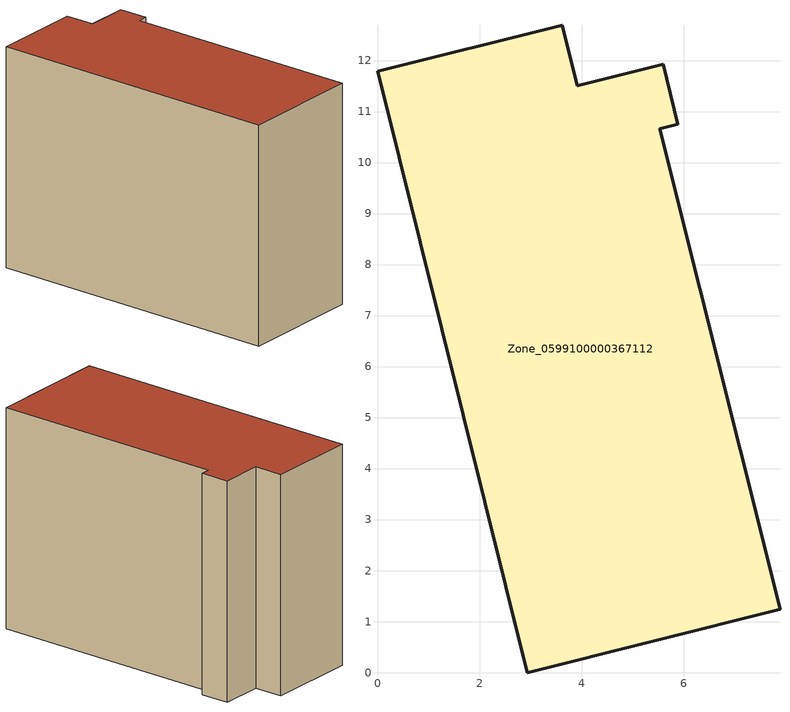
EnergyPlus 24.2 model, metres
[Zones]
Zone_0599100000367112
 floor ground (C_G): 3.92,11.51 5.61,11.93 5.89,10.75 5.53,10.66 7.89,1.24 2.93,0 0,11.79 3.62,12.69 z0
 wall outside (C_F): 2.93,0 7.89,1.24 5.53,10.66 5.89,10.75 5.61,11.93 3.92,11.51 3.62,12.69 0,11.79 2.93,0 z0:9.1
 roof outside (C_R): 5.61,11.93 3.92,11.51 3.62,12.69 0,11.79 2.93,0 7.89,1.24 5.53,10.66 5.89,10.75 z9.1
[BUILDING]
Pand.0599100000367112: North Axis=0; Terrain=City; Loads Convergence Tolerance Value=0.04; Temperature Convergence Tolerance Value=0.4; Solar Distribution=FullExterior; Maximum Number of Warmup Days=25; Minimum Number of Warmup Days=1
[Site:Location]
Rotterdam.The.Hague.AP_ZH_NLD Design_Conditions: Latitude=51.96; Longitude=4.45; Time Zone=1; Elevation=-4.5
[SITE:GROUNDTEMPERATURE:BUILDINGSURFACE]
18, 18, 18, 18, 18, 18, 18, 18, 18, 18, 18, 18
[MATERIAL] Thermal Absorptance=0.9; Solar Absorptance=0.7; Visible Absorptance=0.7
Name | Roughness | Thickness | Conductivity | Density | Specific Heat
G.TI.1992-2005 | MediumSmooth | 0.15 | 0.06 | 540 | 1210
F.TI.1992-2005 | Rough | 0.3 | 0.12 | 1920 | 840
R.TI.1992-2005 | MediumRough | 0.2 | 0.08 | 1500 | 1000
[CONSTRUCTION]
C_G: G.TI.1992-2005
C_F: F.TI.1992-2005
C_R: R.TI.1992-2005
[ZONE]
Zone_0599100000367112: Type=1; Multiplier=1; Ceiling Height=Autocalculate; Volume=Autocalculate; Floor Area=autocalculate; Part of Total Floor Area=Yes
[ZONEINFILTRATION:DESIGNFLOWRATE]
Infil_Zone_0599100000367112: Zone or ZoneList or Space or SpaceList=Zone_0599100000367112; Schedule=AlwaysOn; Design Flow Rate Calculation Method=Flow/Area; Flow Rate per Floor Area=0.0015; Constant Term Coefficient=1; Temperature Term Coefficient=0; Velocity Term Coefficient=0; Velocity Squared Term Coefficient=0
[HVACTEMPLATE:ZONE:IDEALLOADSAIRSYSTEM]
Zone_0599100000367112: Maximum Heating Supply Air Temperature=50; Minimum Cooling Supply Air Temperature=13; Maximum Heating Supply Air Humidity Ratio=0.0156; Minimum Cooling Supply Air Humidity Ratio=0.0077; Heating Limit=NoLimit; Cooling Limit=NoLimit; Dehumidification Control Type=ConstantSensibleHeatRatio; Cooling Sensible Heat Ratio=0.7; Dehumidification Setpoint=60; Humidification Control Type=None; Humidification Setpoint=30; Outdoor Air Method=None; Outdoor Air Flow Rate per Person=0.00944; Outdoor Air Flow Rate per Zone Floor Area=0; Outdoor Air Flow Rate per Zone=0; Demand Controlled Ventilation Type=None; Outdoor Air Economizer Type=NoEconomizer; Heat Recovery Type=None; Sensible Heat Recovery Effectiveness=0.7; Latent Heat Recovery Effectiveness=0.65
[ZONECONTROL:THERMOSTAT]
ThermostatControl_Zone_0599100000367112: Zone or ZoneList=Zone_0599100000367112; Control Type Schedule=DualSetpointControlType; Control 1=Thermostat_Zone_0599100000367112; Temperature Difference Between Cutout And Setpoint=0
[THERMOSTATSETPOINT:DUALSETPOINT]
Thermostat_Zone_0599100000367112: Heating Setpoint Temperature Schedule=HeatingSetpoint_Zone_0599100000367112; Cooling Setpoint Temperature Schedule=CoolingSetpoint_Zone_0599100000367112
[SCHEDULE:COMPACT]
HeatingSetpoint_Zone_0599100000367112: Through: 12/31, For: AllDays, Until: 24:00, 21
CoolingSetpoint_Zone_0599100000367112: Through: 12/31, For: AllDays, Until: 24:00, 24
DualSetpointControlType: Through: 12/31, For: AllDays, Until: 24:00, 4
AlwaysOn: Through: 12/31, For: AllDays, Until: 24:00, 1
